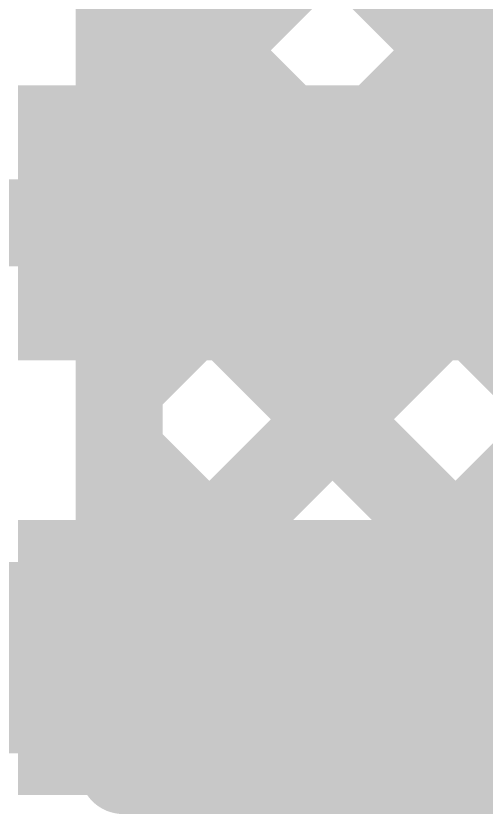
# Model space of a CAD drawing. Header units: inches. Extents: x -0.14 to 1.19, y -0.12 to 0.99.
# Drawn here: x 0.4901 to 0.5441, y 0.466 to 0.5578 of the extents above; entities that cross this region are included whole.
import ezdxf

# ---------------------------------------------------------------- set-up
doc = ezdxf.new("R2010")
doc.units = ezdxf.units.IN
doc.header["$MEASUREMENT"] = 0
for name, color, linetype in [('Bottom Layer', 5, 'Continuous'), ('Top Layer', 1, 'Continuous'), ('Top Paste', 8, 'Continuous'), ('Top Solder', 216, 'Continuous')]:
    doc.layers.add(name, color=color, linetype=linetype)

# ---------------------------------------------------------------- blocks, each defined once
blk = doc.blocks.new('SO_14_35')
at = {"layer": 'Top Layer'}
for points in [[(0.078346, 0.061811), (0.132283, 0.061811), (0.132283, 0.038189), (0.078346, 0.038189)], [(0.078346, 0.011811), (0.132283, 0.011811), (0.132283, -0.011811), (0.078346, -0.011811)]]:
    blk.add_hatch(color=1, dxfattribs=at).paths.add_polyline_path(points)
at = {"layer": 'Top Paste'}
for points in [[(0.078346, 0.061811), (0.132283, 0.061811), (0.132283, 0.038189), (0.078346, 0.038189)], [(0.078346, 0.011811), (0.132283, 0.011811), (0.132283, -0.011811), (0.078346, -0.011811)]]:
    blk.add_hatch(color=8, dxfattribs=at).paths.add_polyline_path(points)
at = {"layer": 'Top Solder'}
for points in [[(0.074346, 0.065811), (0.136284, 0.065811), (0.136284, 0.034189), (0.074346, 0.034189)], [(0.074346, 0.015811), (0.136284, 0.015811), (0.136284, -0.015811), (0.074346, -0.015811)]]:
    blk.add_hatch(color=216, dxfattribs=at).paths.add_polyline_path(points)

msp = doc.modelspace()

# ---------------------------------------------------------------- hatches: boundary and pattern name
at = {"layer": 'Bottom Layer'}
h = msp.add_hatch(color=5, dxfattribs=at)
edge = h.paths.add_edge_path()
edge.add_arc((0.479, 0.484), 0.011811, 0, 360)
at = {"layer": 'Top Layer'}
h = msp.add_hatch(color=1, dxfattribs=at)
edge = h.paths.add_edge_path()
edge.add_arc((0.479, 0.484), 0.011811, 0, 360)

# ---------------------------------------------------------------- linework, layer by layer
at = {"layer": 'Bottom Layer'}
for points in [[(0.502, 0.497778, 0.01, 0.01, 0), (0.502, 0.705, 0.01, 0.01, 0)], [(0.502, 0.515188, 0.01, 0.01, 0), (0.588, 0.601188, 0.01, 0.01, 0)], [(0.502, 0.59247, 0.01, 0.01, 0), (0.588, 0.50647, 0.01, 0.01, 0)], [(0.502, 0.543472, 0.01, 0.01, 0), (0.543158, 0.58463, 0.01, 0.01, 0)], [(0.505125, 0.490028, 0.01, 0.01, 0), (0.588, 0.572903, 0.01, 0.01, 0)], [(0.505125, 0.490028, 0.01, 0.01, 0), (0.588, 0.572903, 0.01, 0.01, 0)], [(0.502, 0.564186, 0.01, 0.01, 0), (0.588, 0.478186, 0.01, 0.01, 0)], [(0.514381, 0.471, 0.01, 0.01, 0), (0.588, 0.544619, 0.01, 0.01, 0)], [(0.502, 0.535901, 0.01, 0.01, 0), (0.566369, 0.471533, 0.01, 0.01, 0)], [(0.542665, 0.471, 0.01, 0.01, 0), (0.588, 0.516335, 0.01, 0.01, 0)], [(0.502, 0.507617, 0.01, 0.01, 0), (0.538617, 0.471, 0.01, 0.01, 0)], [(0.502, 0.497778, 0.01, 0.01, -0.135753), (0.505811, 0.484, 0.01, 0.01, 0)], [(0.479, 0.484, 0.01, 0.01, 0), (0.500811, 0.484, 0.01, 0.01, 0)], [(0.505811, 0.484, 0.01, 0.01, -0.127235), (0.502448, 0.471, 0.01, 0.01, 0)], [(0.504761, 0.476571, 0.01, 0.01, 0), (0.510333, 0.471, 0.01, 0.01, 0)], [(0.502448, 0.471, 0.01, 0.01, 0), (0.563839, 0.471, 0.01, 0.01, 0)]]:
    msp.add_lwpolyline(points, format="xyseb", dxfattribs=at)
for points in [[(0.4995, 0.543472, 0.005, 0.005, 1), (0.5045, 0.543472, 0.005, 0.005, 1)], [(0.4995, 0.535901, 0.005, 0.005, 1), (0.5045, 0.535901, 0.005, 0.005, 1)], [(0.4995, 0.515188, 0.005, 0.005, 1), (0.5045, 0.515188, 0.005, 0.005, 1)], [(0.4995, 0.507617, 0.005, 0.005, 1), (0.5045, 0.507617, 0.005, 0.005, 1)], [(0.4995, 0.497778, 0.005, 0.005, 1), (0.5045, 0.497778, 0.005, 0.005, 1)], [(0.4995, 0.497778, 0.005, 0.005, 1), (0.5045, 0.497778, 0.005, 0.005, 1)], [(0.502625, 0.490028, 0.005, 0.005, 1), (0.507625, 0.490028, 0.005, 0.005, 1)], [(0.502625, 0.490028, 0.005, 0.005, 1), (0.507625, 0.490028, 0.005, 0.005, 1)], [(0.498311, 0.484, 0.005, 0.005, 1), (0.503311, 0.484, 0.005, 0.005, 1)], [(0.503311, 0.484, 0.005, 0.005, 1), (0.508311, 0.484, 0.005, 0.005, 1)], [(0.503311, 0.484, 0.005, 0.005, 1), (0.508311, 0.484, 0.005, 0.005, 1)], [(0.502261, 0.476571, 0.005, 0.005, 1), (0.507261, 0.476571, 0.005, 0.005, 1)], [(0.499948, 0.471, 0.005, 0.005, 1), (0.504948, 0.471, 0.005, 0.005, 1)], [(0.499948, 0.471, 0.005, 0.005, 1), (0.504948, 0.471, 0.005, 0.005, 1)], [(0.507833, 0.471, 0.005, 0.005, 1), (0.512833, 0.471, 0.005, 0.005, 1)], [(0.511881, 0.471, 0.005, 0.005, 1), (0.516881, 0.471, 0.005, 0.005, 1)], [(0.536117, 0.471, 0.005, 0.005, 1), (0.541117, 0.471, 0.005, 0.005, 1)], [(0.540165, 0.471, 0.005, 0.005, 1), (0.545165, 0.471, 0.005, 0.005, 1)]]:
    msp.add_lwpolyline(points, format="xyseb", close=True, dxfattribs=at)
at = {"layer": 'Top Layer'}
for points in [[(0.474, 0.534, 0.01, 0.01, 0), (0.521315, 0.534, 0.01, 0.01, 0)], [(0.521315, 0.534, 0.01, 0.01, 0), (0.568, 0.534, 0.01, 0.01, 0)], [(0.479, 0.484, 0.022, 0.022, 0), (0.521315, 0.484, 0.022, 0.022, 0)]]:
    msp.add_lwpolyline(points, format="xyseb", dxfattribs=at)
for points in [[(0.518815, 0.534, 0.005, 0.005, 1), (0.523815, 0.534, 0.005, 0.005, 1)], [(0.518815, 0.534, 0.005, 0.005, 1), (0.523815, 0.534, 0.005, 0.005, 1)], [(0.515815, 0.484, 0.011, 0.011, 1), (0.526815, 0.484, 0.011, 0.011, 1)]]:
    msp.add_lwpolyline(points, format="xyseb", close=True, dxfattribs=at)

# ---------------------------------------------------------------- block references
msp.add_blockref('SO_14_35', (0.416, 0.484))

doc.saveas('drawing.dxf')
